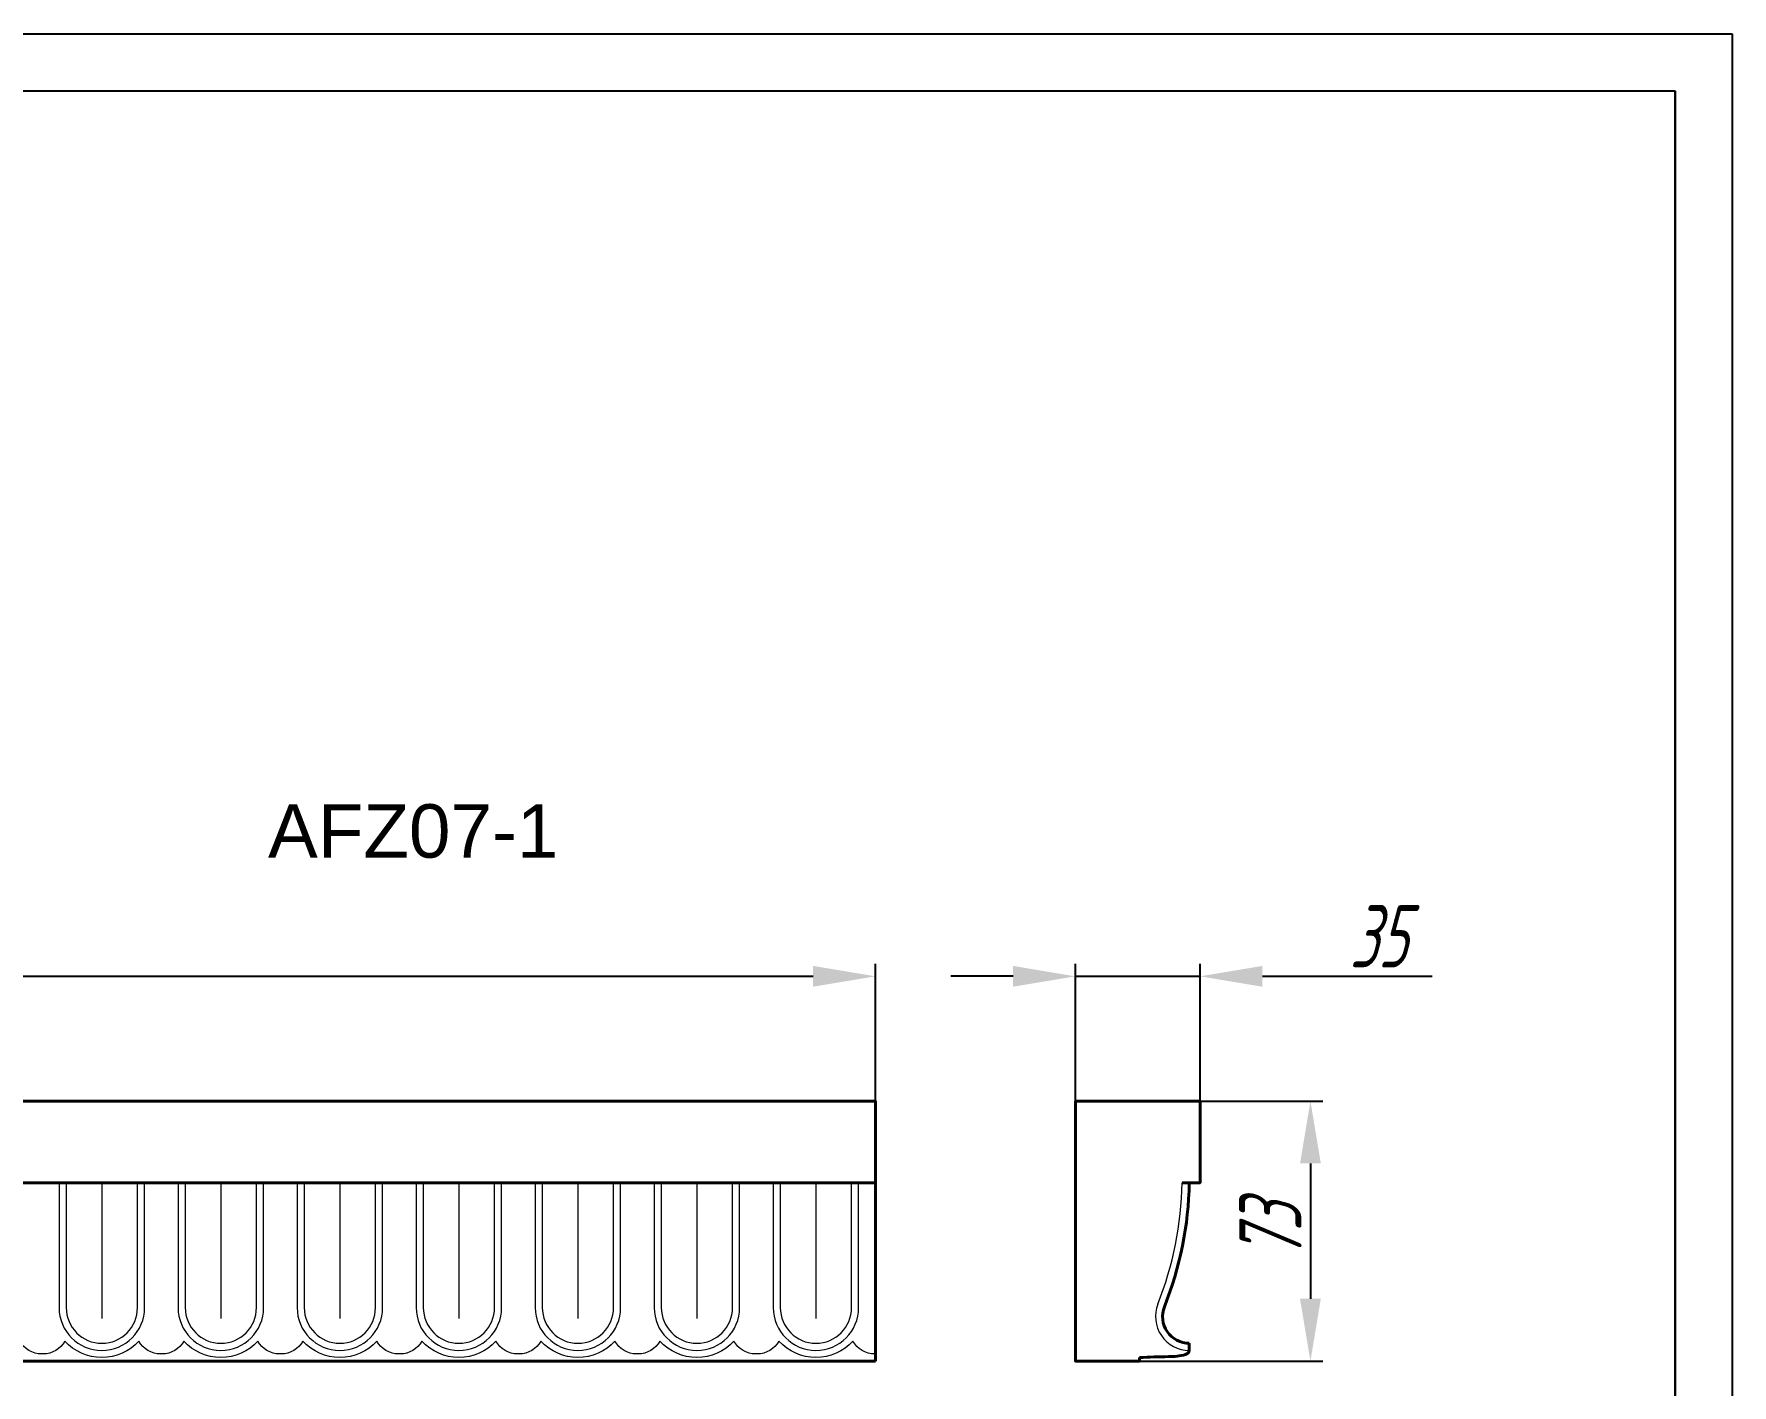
# Model space of a CAD drawing. Header units: millimetres. Extents: x 1717 to 2667, y 47 to 719.
# Drawn here: x 2190.5 to 2667.2, y 339.8 to 719 of the extents above; entities that cross this region are included whole.
import ezdxf

# ---------------------------------------------------------------- set-up
doc = ezdxf.new("R2010")
doc.units = ezdxf.units.MM
for name, color, linetype, lineweight in [('архио', 252, 'Continuous', 40), ('ПВХ', 96, 'Continuous', 20), ('Размеры и Текст', 185, 'Continuous', 9)]:
    doc.layers.add(name, color=color, linetype=linetype, lineweight=lineweight)
doc.styles.add('SIMPLEX', font='', dxfattribs={"width": 0.8, "oblique": 15})
doc.styles.get("Standard").update_dxf_attribs({"font": 'ARIAL.TTF'})
doc.styles.get('SIMPLEX').set_extended_font_data('GOST 2.304-81')
doc.dimstyles.new('1K5', dxfattribs={"dimscale": 5, "dimtxt": 3.5, "dimasz": 3.5, "dimexe": 0.7, "dimexo": 0, "dimgap": 0.5, "dimtad": 1, "dimdec": 0, "dimtxsty": 'SIMPLEX', "dimcen": 3.5, "dimadec": 0, "dimazin": 2, "dimtfac": 1, "dimtdec": 0, "dimtmove": 0, "dimatfit": 3, "dimldrblk": 'OPEN', "dimfxl": 1, "dimtolj": 1, "dimtzin": 0, "dimarcsym": 0})

# ---------------------------------------------------------------- blocks, each defined once
blk = doc.blocks.new('*D8')
at = {"layer": 'Defpoints', "color": 0, "transparency": 16777216}
for p in [(2426.75, 454.47), (1858.75, 419.47), (2426.75, 419.47)]:
    blk.add_point(p, dxfattribs=at)
at = {"layer": 'Размеры и Текст', "color": 0, "lineweight": -2, "transparency": 16777216}
for p, q in [((1858.75, 419.47), (1858.75, 457.97)), ((2426.75, 419.47), (2426.75, 457.97)), ((1876.25, 454.47), (2409.25, 454.47))]:
    blk.add_line(p, q, dxfattribs=at)
at = {"layer": 'Размеры и Текст', "color": 0, "transparency": 16777216}
for points in [[(1876.25, 457.39), (1876.25, 451.55), (1858.75, 454.47)], [(2409.25, 457.39), (2409.25, 451.55), (2426.75, 454.47)]]:
    blk.add_solid(points, dxfattribs=at)
at = {"layer": 'Размеры и Текст', "color": 0, "transparency": 16777216, "insert": (2142.75, 465.72), "char_height": 17.5, "attachment_point": 5, "style": 'SIMPLEX'}
blk.add_mtext('\\A1;568', dxfattribs=at)
blk = doc.blocks.new('_OPEN')
at = {"color": 0, "linetype": 'ByBlock'}
for p, q in [((-1, 0.167), (0, 0)), ((0, 0), (-1, -0.167)), ((0, 0), (-1, 0))]:
    blk.add_line(p, q, dxfattribs=at)
blk = doc.blocks.new('*D9')
at = {"layer": 'Defpoints', "color": 0, "transparency": 16777216}
for p in [(2517.87, 454.47), (2482.87, 419.47), (2517.87, 419.47)]:
    blk.add_point(p, dxfattribs=at)
at = {"layer": 'Размеры и Текст', "color": 0, "lineweight": -2, "transparency": 16777216}
for p, q in [((2482.87, 419.47), (2482.87, 457.97)), ((2517.87, 419.47), (2517.87, 457.97)), ((2465.37, 454.47), (2447.87, 454.47)), ((2482.87, 454.47), (2517.87, 454.47)), ((2535.37, 454.47), (2583, 454.47))]:
    blk.add_line(p, q, dxfattribs=at)
at = {"layer": 'Размеры и Текст', "color": 0, "transparency": 16777216}
for points in [[(2465.37, 457.39), (2465.37, 451.55), (2482.87, 454.47)], [(2535.37, 457.39), (2535.37, 451.55), (2517.87, 454.47)]]:
    blk.add_solid(points, dxfattribs=at)
at = {"layer": 'Размеры и Текст', "color": 0, "transparency": 16777216, "insert": (2567.93, 465.72), "char_height": 17.5, "attachment_point": 5, "style": 'SIMPLEX'}
blk.add_mtext('\\A1;35', dxfattribs=at)
blk = doc.blocks.new('*D10')
at = {"layer": 'Defpoints', "color": 0, "transparency": 16777216}
for p in [(2517.87, 419.47), (2500.87, 346.47), (2548.87, 346.47)]:
    blk.add_point(p, dxfattribs=at)
at = {"layer": 'Размеры и Текст', "color": 0, "lineweight": -2, "transparency": 16777216}
for p, q in [((2517.87, 419.47), (2552.37, 419.47)), ((2548.87, 401.97), (2548.87, 363.97)), ((2500.87, 346.47), (2552.37, 346.47))]:
    blk.add_line(p, q, dxfattribs=at)
at = {"layer": 'Размеры и Текст', "color": 0, "transparency": 16777216}
for points in [[(2545.95, 401.97), (2551.79, 401.97), (2548.87, 419.47)], [(2545.95, 363.97), (2551.79, 363.97), (2548.87, 346.47)]]:
    blk.add_solid(points, dxfattribs=at)
at = {"layer": 'Размеры и Текст', "color": 0, "transparency": 16777216, "insert": (2537.62, 382.97), "char_height": 17.5, "attachment_point": 5, "rotation": 90, "style": 'SIMPLEX'}
blk.add_mtext('\\A1;73', dxfattribs=at)
blk = doc.blocks.new('A$C49AA496E')
for p, q in [((0, 210), (297, 210)), ((297, 210), (297, 0)), ((20, 205), (292, 205)), ((292, 205), (292, 5))]:
    blk.add_line(p, q)

msp = doc.modelspace()

# ---------------------------------------------------------------- linework, layer by layer
msp.add_lwpolyline([(2651.23, 110.97), (2651.23, 702.97)])
at = {"layer": 'архио'}
msp.add_lwpolyline([(2426.75, 346.47), (1858.75, 346.47), (1858.75, 419.47), (2426.75, 419.47)], close=True, dxfattribs=at)
for points in [[(2482.87, 419.47), (2517.87, 419.47)], [(2482.87, 419.47), (2482.87, 346.47), (2500.87, 346.47)], [(2517.87, 419.47), (2517.87, 396.51), (2512.87, 396.51)], [(2159.45, 396.47), (2192.86, 396.47)], [(2192.86, 396.47), (2226.28, 396.47)], [(2226.28, 396.47), (2259.69, 396.47)], [(2259.69, 396.47), (2293.1, 396.47)], [(2293.1, 396.47), (2326.51, 396.47)], [(2326.51, 396.47), (2359.92, 396.47)], [(2359.92, 396.47), (2393.33, 396.47)], [(2393.33, 396.47), (2426.75, 396.47)], [(2514.87, 351.47), (2514.87, 349.47)], [(2500.87, 346.47), (2500.87, 347.47)]]:
    msp.add_lwpolyline(points, dxfattribs=at)
for centre, radius, start, end in [((2414.89, 398.47), 100, 338.4421, 358.8769), ((2514.87, 358.97), 7.5, 158.4421, 270)]:
    msp.add_arc(centre, radius, start, end, dxfattribs=at)
msp.add_spline([(2500.87, 347.47), (2509, 347.73), (2513.8, 348.36), (2514.51, 348.77), (2514.87, 349.47)], degree=3, dxfattribs=at)
at = {"layer": 'ПВХ'}
for points in [[(2221.57, 361.47), (2221.57, 396.47), (2209.57, 396.47), (2197.57, 396.47), (2197.57, 361.47, 1)], [(2219.57, 361.47), (2219.57, 396.47), (2209.57, 396.47), (2199.57, 396.47), (2199.57, 361.47, 1)], [(2254.98, 361.47), (2254.98, 396.47), (2242.98, 396.47), (2230.98, 396.47), (2230.98, 361.47, 1)], [(2252.98, 361.47), (2252.98, 396.47), (2242.98, 396.47), (2232.98, 396.47), (2232.98, 361.47, 1)], [(2288.39, 361.47), (2288.39, 396.47), (2276.39, 396.47), (2264.39, 396.47), (2264.39, 361.47, 1)], [(2286.39, 361.47), (2286.39, 396.47), (2276.39, 396.47), (2266.39, 396.47), (2266.39, 361.47, 1)], [(2321.81, 361.47), (2321.81, 396.47), (2309.81, 396.47), (2297.81, 396.47), (2297.81, 361.47, 1)], [(2319.81, 361.47), (2319.81, 396.47), (2309.81, 396.47), (2299.81, 396.47), (2299.81, 361.47, 1)], [(2355.22, 361.47), (2355.22, 396.47), (2343.22, 396.47), (2331.22, 396.47), (2331.22, 361.47, 1)], [(2353.22, 361.47), (2353.22, 396.47), (2343.22, 396.47), (2333.22, 396.47), (2333.22, 361.47, 1)], [(2388.63, 361.47), (2388.63, 396.47), (2376.63, 396.47), (2364.63, 396.47), (2364.63, 361.47, 1)], [(2386.63, 361.47), (2386.63, 396.47), (2376.63, 396.47), (2366.63, 396.47), (2366.63, 361.47, 1)], [(2422.04, 361.47), (2422.04, 396.47), (2410.04, 396.47), (2398.04, 396.47), (2398.04, 361.47, 1)], [(2420.04, 361.47), (2420.04, 396.47), (2410.04, 396.47), (2400.04, 396.47), (2400.04, 361.47, 1)]]:
    msp.add_lwpolyline(points, format="xyb", close=True, dxfattribs=at)
for points in [[(2209.57, 396.47), (2209.57, 358.47)], [(2242.98, 396.47), (2242.98, 358.47)], [(2276.39, 396.47), (2276.39, 358.47)], [(2309.81, 396.47), (2309.81, 358.47)], [(2343.22, 396.47), (2343.22, 358.47)], [(2376.63, 396.47), (2376.63, 358.47)], [(2410.04, 396.47), (2410.04, 358.47)]]:
    msp.add_lwpolyline(points, dxfattribs=at)
for points in [[(2192.86, 348.47), (2192.66, 348.47, -0.27254), (2186.54, 352.08, -0.44362), (2165.78, 352.08, -0.27254), (2159.66, 348.47), (2159.45, 348.47)], [(2226.28, 348.47), (2226.07, 348.47, -0.27254), (2219.95, 352.08, -0.44362), (2199.19, 352.08, -0.27254), (2193.07, 348.47), (2192.86, 348.47)], [(2259.69, 348.47), (2259.48, 348.47, -0.27254), (2253.36, 352.08, -0.44362), (2232.6, 352.08, -0.27254), (2226.48, 348.47), (2226.28, 348.47)], [(2293.1, 348.47), (2292.89, 348.47, -0.27254), (2286.77, 352.08, -0.44362), (2266.01, 352.08, -0.27254), (2259.89, 348.47), (2259.69, 348.47)], [(2326.51, 348.47), (2326.31, 348.47, -0.27254), (2320.18, 352.08, -0.44362), (2299.43, 352.08, -0.27254), (2293.31, 348.47), (2293.1, 348.47)], [(2359.92, 348.47), (2359.72, 348.47, -0.27254), (2353.6, 352.08, -0.44362), (2332.84, 352.08, -0.27254), (2326.72, 348.47), (2326.51, 348.47)], [(2393.33, 348.47), (2393.13, 348.47, -0.27254), (2387.01, 352.08, -0.44362), (2366.25, 352.08, -0.27254), (2360.13, 348.47), (2359.92, 348.47)], [(2426.75, 348.47), (2426.54, 348.47, -0.27254), (2420.42, 352.08, -0.44362), (2399.66, 352.08, -0.27254), (2393.54, 348.47), (2393.33, 348.47)]]:
    msp.add_lwpolyline(points, format="xyb", dxfattribs=at)
for centre, radius, start, end in [((2414.89, 398.47), 98, 338.4421, 358.854), ((2514.87, 358.97), 9.5, 158.4421, 270)]:
    msp.add_arc(centre, radius, start, end, dxfattribs=at)

# ---------------------------------------------------------------- block references
at = {"xscale": 3.2, "yscale": 3.2, "zscale": 3.2}
msp.add_blockref('A$C49AA496E', (1716.83, 46.97), dxfattribs=at)

# ---------------------------------------------------------------- texts
at = {"insert": (2296.97, 495.16), "char_height": 15, "width": 400, "attachment_point": 5}
msp.add_mtext('AFZ07-1', dxfattribs=at)

# ---------------------------------------------------------------- dimensions: what is measured, and where the dimension line sits
at = {"layer": 'Размеры и Текст'}
dim = msp.add_linear_dim(base=(2426.75, 454.47), p1=(1858.75, 419.47), p2=(2426.75, 419.47), dimstyle='1K5', dxfattribs=at)
dim.commit()
dim.dimension.update_dxf_attribs({"geometry": '*D8', "text_midpoint": (2142.75, 465.72)})
dim = msp.add_linear_dim(base=(2517.87, 454.47), p1=(2482.87, 419.47), p2=(2517.87, 419.47), dimstyle='1K5', dxfattribs=at)
dim.commit()
dim.dimension.update_dxf_attribs({"geometry": '*D9', "text_midpoint": (2567.93, 454.47), "dimtype": 160})
dim = msp.add_linear_dim(base=(2548.87, 346.47), p1=(2517.87, 419.47), p2=(2500.87, 346.47), angle=90, dimstyle='1K5', dxfattribs=at)
dim.commit()
dim.dimension.update_dxf_attribs({"geometry": '*D10', "text_midpoint": (2537.62, 382.97)})

doc.saveas('drawing.dxf')
